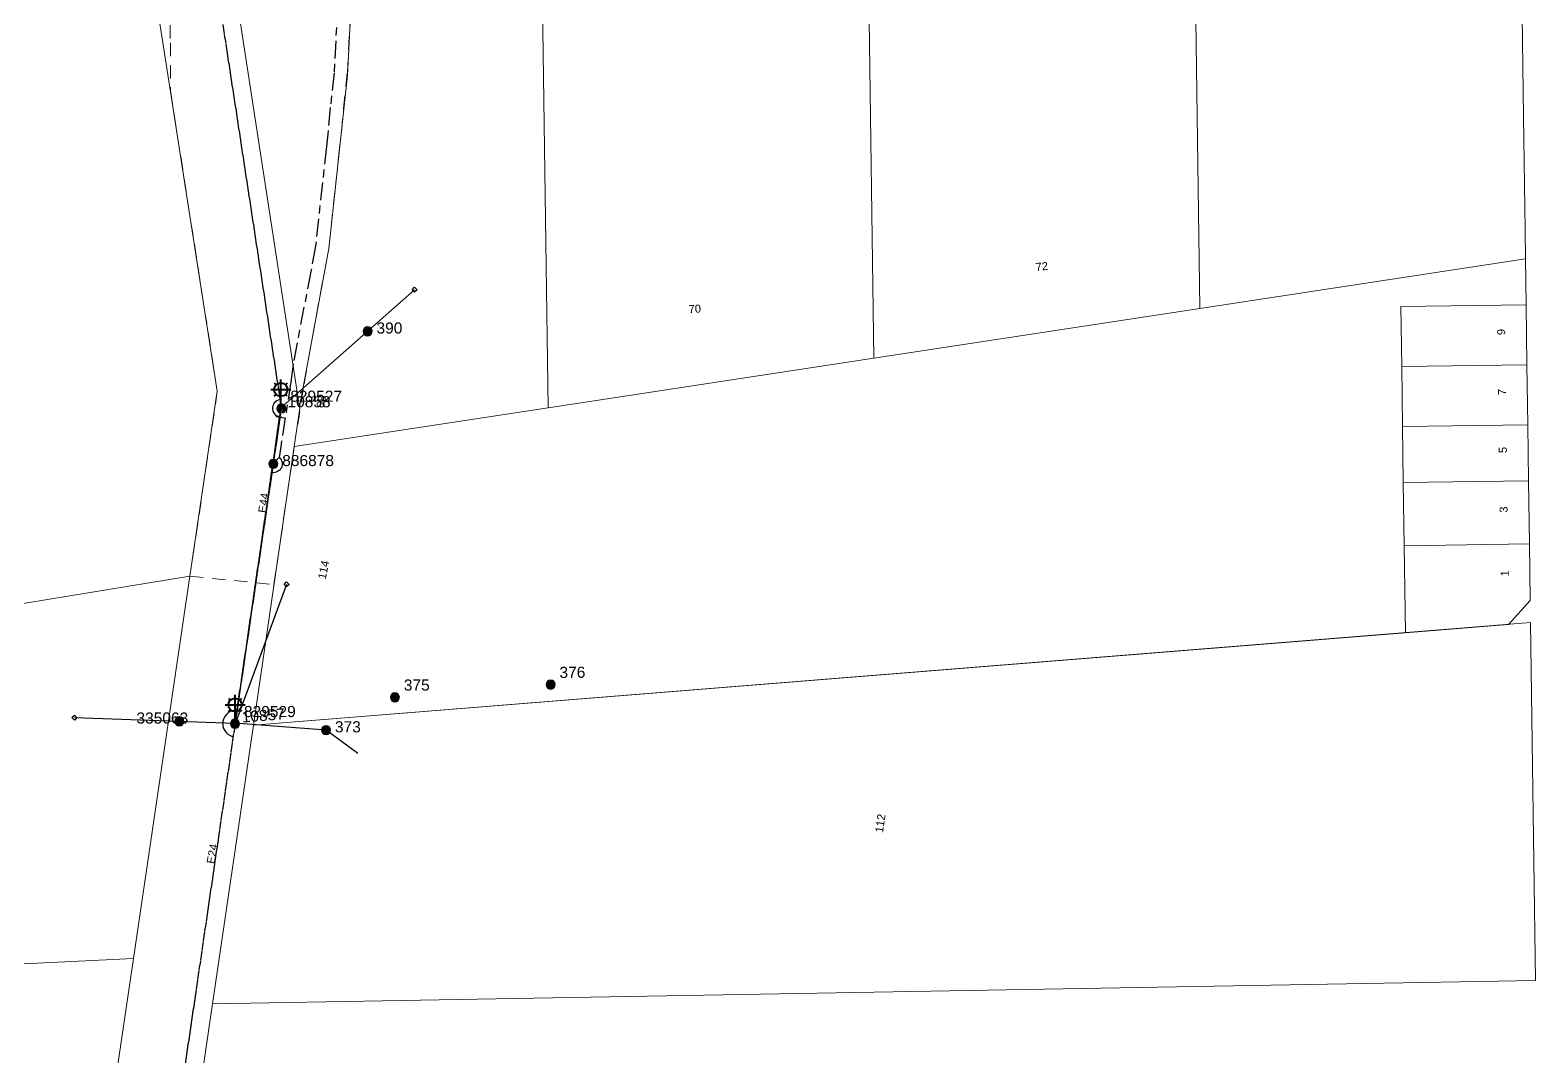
# Model space of a CAD drawing. Header units: metres. Extents: x 301589 to 305563, y 6268713 to 6270518.
# Drawn here: x 304876.7 to 305214.3, y 6269102.3 to 6269333.4 of the extents above; entities that cross this region are included whole.
import ezdxf
from ezdxf.enums import TextEntityAlignment as Align

# ---------------------------------------------------------------- set-up
doc = ezdxf.new("R2010")
doc.units = ezdxf.units.M
for name, pattern in [('Cable Exist OH', [1, 1, 0]), ('Cable Exist UG', [8.2, 4, -1.2, 1.8, -1.2]), ('Dash', [5, 3, -2])]:
    doc.linetypes.add(name, pattern=pattern)
doc.layers.get('0').update_dxf_attribs({"color": 6})
for name, color, linetype, lineweight in [('Cadastre Developer_SP_EXT', 7, 'Continuous', 5), ('Cadastre Land Parcels_SP_EXT', 7, 'Continuous', 5), ('Cadastre Roads_SP_EXT', 9, 'Continuous', 5)]:
    doc.layers.add(name, color=color, linetype=linetype, lineweight=lineweight)
for name, color, linetype in [('Equip_SP_SL_EXT', 7, 'Continuous'), ('Mains_HV_EXT', 1, 'Continuous'), ('Mains_LV_EXT', 5, 'Continuous'), ('Mains_SL_EXT', 3, 'Continuous'), ('Services_SP_EXT', 7, 'Continuous'), ('SupportsOH_SP_TR_HV_LV_SL_EXT', 7, 'Continuous')]:
    doc.layers.add(name, color=color, linetype=linetype)
doc.styles.add('iecARIAL', font='arial.ttf', dxfattribs={"height": 2})
doc.styles.add('POLE_LABEL', font='arial.ttf')
doc.styles.get("Standard").update_dxf_attribs({"font": 'arial.ttf'})

# ---------------------------------------------------------------- blocks, each defined once
blk = doc.blocks.new('SL_LANTERN_EXT')
at = {"lineweight": 40}
for p, q in [((-2.25, 4.22), (2.25, 4.22)), ((-1.46, 5.68), (-1.06, 5.28)), ((0, 1.97), (0, 6.47)), ((1.46, 5.68), (1.06, 5.28)), ((-1.46, 2.76), (-1.06, 3.16)), ((0, 0), (0, 2.72)), ((1.46, 2.76), (1.06, 3.16))]:
    blk.add_line(p, q, dxfattribs=at)
blk.add_circle((0, 4.22), 1.5, dxfattribs=at)
at = {"style": 'iecARIAL', "flags": 8}
blk.add_attdef('ASSET_NUM', (1.5, 1.5), '', height=2.5, dxfattribs=at)
for tag, p, height, flags in [('OPERATING_VOLTAGE', (0.98, -1.65), 0.2, 9), ('ORIENTATION', (0.98, -1.85), 0.2, 9), ('OWNED_BY', (0.98, -2.05), 0.2, 9), ('STATE', (0.98, -2.25), 0.2, 9), ('CONSTRUCTED_VOLTAGE', (0.98, -0.65), 0.2, 9), ('CONTROL_TYPE', (0.98, -0.85), 0.2, 9), ('LANTERN_PURPOSE', (0.98, -1.05), 0.2, 9), ('LANTERN_TYPE', (0.98, -1.25), 0.2, 9), ('NO_PHASES', (0.98, -1.45), 0.2, 9), ('USAGE', (0.98, -2.45), 0.2, 9), ('CEXIST', (0.98, -2.65), 0.2, 9), ('CNEW', (0.98, -2.85), 0.2, 9), ('CNUMBER', (0.98, -3.05), 0.2, 9), ('CREMOVE', (0.98, -3.25), 0.2, 9), ('CREPLACE', (0.98, -3.45), 0.2, 9), ('LNUMBER', (2.18, -3.25), 2.5, 8), ('LKINGHEIGHT', (0.98, -3.65), 0.2, 9), ('LBRACKET', (0.98, -3.85), 0.2, 9), ('LBRACKETVOCAB', (0.98, -4.05), 0.2, 9), ('LCATEGORY', (0.98, -4.25), 0.2, 9), ('LCHARGE1', (0.98, -4.45), 0.2, 9), ('LCHARGE1PERCENT', (0.98, -4.65), 0.2, 9), ('LCHARGE2', (0.98, -4.85), 0.2, 9), ('LCHARGE2PERCENT', (0.98, -5.05), 0.2, 9), ('LCHARGE3', (0.98, -5.25), 0.2, 9), ('LCHARGE3PERCENT', (0.98, -5.45), 0.2, 9), ('LEXIST', (0.98, -5.65), 0.2, 9), ('LLAMP', (0.98, -5.85), 0.2, 9), ('LLAMPVOCAB', (0.98, -6.05), 0.2, 9), ('LMAST', (0.98, -6.25), 0.2, 9), ('LMASTVOCAB', (0.98, -6.45), 0.2, 9), ('LNEW', (0.98, -6.65), 0.2, 9), ('LANTNUMBER', (0.98, -6.85), 0.2, 9), ('STREETNAME', (0.98, -9.25), 0.2, 9), ('SUBURB', (0.98, -9.45), 0.2, 1), ('LOUTREACH', (0.98, -7.25), 0.2, 9), ('LOUTREACHVOCAB', (0.98, -7.45), 0.2, 9), ('LRATECODE', (0.98, -7.65), 0.2, 9), ('LREMOVE', (0.98, -7.85), 0.2, 9), ('LREPLACE', (0.98, -8.05), 0.2, 9), ('LTYPE', (0.98, -8.25), 0.2, 9), ('LTYPEVOCAB', (0.98, -8.45), 0.2, 9), ('LEGEND', (0.98, -8.65), 0.2, 9), ('LOCATION', (0.98, -8.85), 0.2, 9), ('NOTES', (0.98, -9.05), 0.2, 9)]:
    blk.add_attdef(tag, p, '', height=height, dxfattribs=dict(flags=flags))
blk = doc.blocks.new('CCP_EXT')
blk.add_wipeout([(0, 0.57), (0.57, 0), (0, -0.57), (-0.57, 0)])
blk.add_lwpolyline([(-0.57, 0), (0, 0.57), (0.57, 0), (0, -0.57), (-0.57, 0)])
at = {"flags": 1}
blk.add_attdef('Z', (0, 0), '', height=0.2, dxfattribs=at)
at = {"flags": 9}
for tag, p in [('CCP_TYPE', (0, 0)), ('CONSTRUCTED_VOLTAGE', (0, -0.2)), ('OPERATING_VOLTAGE', (0, -0.6)), ('ORIENTATION', (0, -0.8)), ('OWNED_BY', (0, -1)), ('STATE', (0, -1.8)), ('NO_PHASES', (0, -0.4)), ('USAGE', (0, -1.2)), ('LEGEND', (0, -1.4)), ('LIFE_SUPPORT', (0, -1.6)), ('NOTES', (0, -2))]:
    blk.add_attdef(tag, text='', height=0.2, dxfattribs=at).set_placement(p, align=Align.MIDDLE_LEFT)
blk = doc.blocks.new('POLE_EXT')
blk.add_hatch(color=256).paths.add_polyline_path([(-1, 0, 1), (1, 0, 1)])
blk.add_lwpolyline([(-1, 0, 1), (1, 0, 1)], format="xyb", close=True)
for tag, height, flags, p in [('pNumber', 2.5, 8, (-17.84, 2.07)), ('OWNED_BY', 0.2, 9, (1.35, -0.4)), ('SPECIAL_USE', 0.2, 9, (1.35, -0.8)), ('STATE', 0.2, 9, (1.35, -1)), ('cLV', 0.2, 9, (1.35, -1.4)), ('hDepth', 0.2, 9, (1.35, -1.6)), ('hDia', 0.2, 9, (1.35, -1.8)), ('cHV', 0.2, 9, (1.35, -2)), ('cLinedev', 0.2, 9, (1.35, -3.4)), ('PARENT', 0.2, 9, (1.35, -0.6)), ('USAGE', 0.2, 9, (1.35, -1.2)), ('LBRACKET', 0.2, 9, (1.35, -2.2)), ('LExisting', 0.2, 9, (1.35, -2.4)), ('LANTNUMBER', 0.2, 9, (1.35, -2.6)), ('LOther', 0.2, 9, (1.35, -2.8)), ('LRemove', 0.2, 9, (1.35, -3)), ('LEGEND', 0.2, 9, (1.35, -3.2)), ('pExisting', 0.2, 9, (1.35, -3.8)), ('pFooting', 0.2, 9, (1.35, -4.4)), ('pNew', 0.2, 9, (1.35, -4.6)), ('pRelocate', 0.2, 9, (1.35, -5)), ('pRemove', 0.2, 9, (1.35, -5.2)), ('pReplace', 0.2, 9, (1.35, -5.4)), ('pStay', 0.2, 9, (1.35, -5.6)), ('pType', 0.2, 9, (1.35, -5.8)), ('cspan', 0.2, 9, (1.35, -6)), ('STREETNAME', 0.2, 9, (1.35, -6.2)), ('SUBURB', 0.2, 9, (1.35, -6.4)), ('LOCATION', 0.2, 9, (1.35, -3.6)), ('PFNUMBER', 0.2, 9, (1.35, -4)), ('NEWPFNUMBER', 0.2, 9, (1.35, -4.2)), ('NOTES', 0.2, 9, (1.35, -6.6)), ('MAINTAINED_BY', 0.2, 9, (1.36, -6.81)), ('OPERATED_BY', 0.2, 9, (1.36, -7.01))]:
    blk.add_attdef(tag, text='', height=height, dxfattribs=dict(flags=flags)).set_placement(p, align=Align.MIDDLE_LEFT)
at = {"style": 'POLE_LABEL'}
for tag, height, flags, p in [('STRUCTURE_PLANT_NUMBER', 0.2, 9, (1.35, 0.03)), ('ASSET_NUM', 2.5, 8, (2, 2)), ('STREET_CODE', 0.2, 9, (1.35, -0.2))]:
    blk.add_attdef(tag, text='', height=height, dxfattribs=dict(at, flags=flags)).set_placement(p, align=Align.MIDDLE_LEFT)
at = {"flags": 1}
blk.add_attdef('Z', (1.35, -7.33), '', height=0.2, dxfattribs=at)
blk = doc.blocks.new('End Shackle_EXT')
blk.add_wipeout([(0, 0.25), (1.81, 0.25), (1.82, -0.25), (0, -0.25)])
blk.add_line((1.81, -1), (1.81, 1))
at = {"flags": 1}
blk.add_attdef('Z', (0, 0), '', height=0.2, dxfattribs=at)
at = {"flags": 9}
for tag, p in [('CONNECTOR_TYPE', (0, 0)), ('CONSTRUCTED_VOLTAGE', (0, -0.2)), ('OPERATING_VOLTAGE', (0, -0.6)), ('ORIENTATION', (0, -0.8)), ('OWNED_BY', (0, -1)), ('STATE', (0, -1.2)), ('NO_PHASES', (0, -0.4)), ('USAGE', (0, -1.4)), ('NOTES', (0, -1.6))]:
    blk.add_attdef(tag, text='', height=0.2, dxfattribs=at).set_placement(p, align=Align.MIDDLE_LEFT)

msp = doc.modelspace()

# ---------------------------------------------------------------- linework, layer by layer
at = {"layer": 'Cadastre Land Parcels_SP_EXT', "linetype": 'Continuous'}
for points in [[(305213.111, 6269281.853), (305213.021, 6269288.452), (305212.674, 6269313.956), (305210.98, 6269438.583), (305209.687, 6269533.656), (305201.039, 6269533.016), (305136.336, 6269522.455), (305136.973, 6269476.566), (305139.832, 6269270.68), (305213.111, 6269281.853)], [(304943.914, 6269284.199), (304948.074, 6269323.237), (304948.857, 6269338.007), (304947.062, 6269379.672), (304944.131, 6269404.559), (304933.597, 6269475.858), (304989.822, 6269493.052), (304989.319, 6269529.224), (304902.345, 6269516.043), (304897.244, 6269509.119), (304937.326, 6269248.502), (304943.914, 6269284.199)], [(305139.832, 6269270.68), (305136.973, 6269476.566), (305136.336, 6269522.455), (305063.099, 6269504.251), (305066.526, 6269259.518), (305139.832, 6269270.68)], [(305063.099, 6269504.251), (305056.42, 6269502.781), (305035.832, 6269485.452), (305023.785, 6269491.708), (304999.12, 6269493.504), (304989.822, 6269493.052), (304993.231, 6269248.339), (305066.526, 6269259.518), (305063.099, 6269504.251)], [(304993.231, 6269248.339), (304989.822, 6269493.052), (304933.597, 6269475.858), (304944.131, 6269404.559), (304947.062, 6269379.672), (304948.857, 6269338.007), (304948.074, 6269323.237), (304943.914, 6269284.199), (304937.326, 6269248.502), (304937.355, 6269248.315), (304936.13, 6269239.663), (304993.231, 6269248.339)], [(304912.674, 6269210.476), (304918.82, 6269252.138), (304884.383, 6269472.978), (304812.415, 6269465.02), (304853.071, 6269200.766), (304912.674, 6269210.476)], [(305213.111, 6269281.853), (305139.832, 6269270.68), (305066.526, 6269259.518), (304993.231, 6269248.339), (304936.13, 6269239.663), (304926.933, 6269176.951), (305186.075, 6269197.759), (305185.807, 6269217.325), (305185.614, 6269231.526), (305185.442, 6269244.126), (305185.257, 6269257.628), (305185.072, 6269271.129), (305213.251, 6269271.53), (305213.111, 6269281.853)], [(305213.251, 6269271.53), (305185.072, 6269271.129), (305185.257, 6269257.628), (305213.435, 6269258.029), (305213.251, 6269271.53)], [(305213.435, 6269258.029), (305185.257, 6269257.628), (305185.442, 6269244.126), (305213.619, 6269244.528), (305213.435, 6269258.029)], [(305213.619, 6269244.528), (305185.442, 6269244.126), (305185.614, 6269231.526), (305213.79, 6269231.927), (305213.619, 6269244.528)], [(305213.79, 6269231.927), (305185.614, 6269231.526), (305185.807, 6269217.325), (305213.983, 6269217.726), (305213.79, 6269231.927)], [(305209.245, 6269199.619), (305214.156, 6269205.026), (305213.983, 6269217.726), (305185.807, 6269217.325), (305186.075, 6269197.759), (305209.245, 6269199.619)], [(305214.224, 6269200.019), (304926.933, 6269176.951), (304917.736, 6269114.24), (305215.32, 6269119.462), (305214.224, 6269200.019)]]:
    msp.add_lwpolyline(points, close=True, dxfattribs=at)
msp.add_lwpolyline([(304759.328, 6269117.618), (304899.988, 6269124.482), (304899.988, 6269124.482), (304912.674, 6269210.476), (304853.071, 6269200.766)], dxfattribs=at)
at = {"layer": 'Mains_HV_EXT', "linetype": 'Continuous'}
for points in [[(304932.927, 6269250.182, 0.9906546), (304933.362, 6269246.329)], [(304932.766, 6269237.225, -0.7482581), (304931.123, 6269233.798)]]:
    msp.add_lwpolyline(points, format="xyb", dxfattribs=at)
at = {"layer": 'Mains_LV_EXT', "linetype": 'Continuous'}
msp.add_lwpolyline([(304923.377, 6269180.296, 0.915688), (304922.22, 6269174.4)], format="xyb", dxfattribs=at)
at = {"layer": 'Mains_LV_EXT', "linetype": 'Cable Exist OH'}
msp.add_lwpolyline([(304922.813, 6269177.285), (304913.907, 6269116.437)], dxfattribs=at)
at = {"layer": 'Mains_SL_EXT', "linetype": 'Cable Exist OH'}
msp.add_lwpolyline([(304922.813, 6269177.285), (304913.907, 6269116.437), (304903.341, 6269045.187)], dxfattribs=at)
at = {"layer": 'Services_SP_EXT'}
msp.add_lwpolyline([(304950.447, 6269170.608), (304943.282, 6269175.837), (304922.69, 6269177.367)], dxfattribs=at)

# ---------------------------------------------------------------- block references
at = {"layer": 'Equip_SP_SL_EXT'}
ref = msp.add_blockref('SL_LANTERN_EXT', (304933.099, 6269248.233), dxfattribs=at)
ref.add_attrib('ASSET_NUM', '10858', dxfattribs={"layer": '0', "height": 2.5, "rotation": 0.02479, "style": 'iecARIAL'}).set_placement((304934.599, 6269249.733), align=Align.MIDDLE_LEFT)
ref = msp.add_blockref('SL_LANTERN_EXT', (304922.813, 6269177.285), dxfattribs=at)
ref.add_attrib('ASSET_NUM', '10857', dxfattribs={"layer": '0', "height": 2.5, "rotation": 4.44365, "style": 'iecARIAL'}).set_placement((304924.313, 6269178.785), align=Align.MIDDLE_LEFT)
at = {"layer": 'SupportsOH_SP_TR_HV_LV_SL_EXT'}
ref = msp.add_blockref('POLE_EXT', (304952.627, 6269265.579), dxfattribs=at)
ref.add_attrib('ASSET_NUM', '390', dxfattribs={"layer": '0', "height": 2.5, "style": 'POLE_LABEL'}).set_placement((304954.627, 6269266.329), align=Align.MIDDLE_LEFT)
ref = msp.add_blockref('POLE_EXT', (304933.226, 6269248.226), dxfattribs=at)
ref.add_attrib('ASSET_NUM', '829527', dxfattribs={"layer": '0', "height": 2.5, "style": 'POLE_LABEL'}).set_placement((304935.226, 6269248.976), align=Align.BOTTOM_LEFT)
ref = msp.add_blockref('POLE_EXT', (304931.416, 6269235.749), dxfattribs=at)
ref.add_attrib('ASSET_NUM', '886878', dxfattribs={"layer": '0', "height": 2.5, "style": 'POLE_LABEL'}).set_placement((304933.416, 6269236.499), align=Align.MIDDLE_LEFT)
ref = msp.add_blockref('POLE_EXT', (304993.811, 6269186.069), dxfattribs=dict(at, rotation=0.2348945988060647))
ref.add_attrib('ASSET_NUM', '376', dxfattribs={"layer": '0', "height": 2.5, "rotation": 0.54609, "style": 'POLE_LABEL'}).set_placement((304995.811, 6269186.819), align=Align.BOTTOM_LEFT)
ref = msp.add_blockref('POLE_EXT', (304958.772, 6269183.233), dxfattribs=at)
ref.add_attrib('ASSET_NUM', '375', dxfattribs={"layer": '0', "height": 2.5, "style": 'POLE_LABEL'}).set_placement((304960.772, 6269183.983), align=Align.BOTTOM_LEFT)
ref = msp.add_blockref('POLE_EXT', (304910.287, 6269177.812), dxfattribs=at)
ref.add_attrib('ASSET_NUM', '335063', dxfattribs={"layer": '0', "height": 2.5, "style": 'POLE_LABEL'}).set_placement((304912.287, 6269178.562), align=Align.MIDDLE_RIGHT)
ref = msp.add_blockref('POLE_EXT', (304922.813, 6269177.271), dxfattribs=at)
ref.add_attrib('ASSET_NUM', '829529', dxfattribs={"layer": '0', "height": 2.5, "style": 'POLE_LABEL'}).set_placement((304924.813, 6269178.021), align=Align.BOTTOM_LEFT)
ref = msp.add_blockref('POLE_EXT', (304943.282, 6269175.837), dxfattribs=at)
ref.add_attrib('ASSET_NUM', '373', dxfattribs={"layer": '0', "height": 2.5, "style": 'POLE_LABEL'}).set_placement((304945.282, 6269176.587), align=Align.MIDDLE_LEFT)

# ---------------------------------------------------------------- texts
at = {"layer": 'Defpoints'}
for s, rotation, p in [('72', 6.27194, (305103.003, 6269279.128)), ('70', 3.83105, (305024.894, 6269269.648)), ('9', 89.53587, (305208.532, 6269264.711)), ('7', 89.54009, (305208.716, 6269251.21)), ('68', 79.14359, (304942.838, 6269248.206)), ('5', 89.53434, (305208.894, 6269238.159)), ('3', 89.53869, (305209.076, 6269224.758)), ('114', 78.66518, (304943.196, 6269209.673)), ('1', 89.53802, (305209.335, 6269210.397)), ('112', 81.64393, (305068.553, 6269152.668))]:
    msp.add_text(s, height=1.8, rotation=rotation, dxfattribs=at).set_placement(p)
at = {"layer": 'Mains_LV_EXT'}
for s, rotation, p in [('E44', 81.62631, (304929.778, 6269224.62)), ('E24', 80.57772, (304918.182, 6269145.643))]:
    msp.add_text(s, height=1.8, rotation=rotation, dxfattribs=at).set_placement(p)

# ---------------------------------------------------------------- next in the draw order: block references
at = {"layer": 'Services_SP_EXT'}
for p in [(304963.193, 6269274.938), (304934.411, 6269208.62), (304886.681, 6269178.659)]:
    msp.add_blockref('CCP_EXT', p, dxfattribs=at)

# ---------------------------------------------------------------- next in the draw order: block references
for p in [(304963.193, 6269274.938), (304934.411, 6269208.62), (304886.681, 6269178.659)]:
    msp.add_blockref('CCP_EXT', p, dxfattribs=at)

# ---------------------------------------------------------------- next in the draw order: linework, layer by layer
at = {"layer": 'Cadastre Developer_SP_EXT', "linetype": 'Dash'}
msp.add_lwpolyline([(304907.951, 6269344.467), (304908.275, 6269330.489), (304908.275, 6269319.763), (304918.286, 6269255.555), (304918.821, 6269252.138), (304916.615, 6269237.193), (304912.674, 6269210.476), (304931.573, 6269208.588), (304936.13, 6269239.663), (304938.342, 6269253.778), (304939.276, 6269259.024), (304942.826, 6269278.497), (304943.884, 6269284.202), (304946.339, 6269306.816), (304946.738, 6269310.328), (304947.226, 6269315.691), (304948.102, 6269323.948), (304948.892, 6269339.102)], dxfattribs=at)
at = {"layer": 'Cadastre Roads_SP_EXT', "linetype": 'Continuous'}
msp.add_lwpolyline([(304907.431, 6269043.985), (304917.736, 6269114.24), (304926.933, 6269176.951), (304936.13, 6269239.663), (304937.355, 6269248.315), (304937.326, 6269248.502), (304897.244, 6269509.119), (304889.245, 6269496.571), (304882.383, 6269485.805), (304884.383, 6269472.978), (304918.82, 6269252.138), (304912.674, 6269210.476), (304899.988, 6269124.482), (304886.807, 6269035.136)], dxfattribs=at)
at = {"layer": 'Mains_HV_EXT', "linetype": 'Cable Exist OH'}
msp.add_lwpolyline([(304931.399, 6269235.798), (304922.813, 6269177.285), (304913.899, 6269116.377), (304882.204, 6268900.703)], dxfattribs=at)
at = {"layer": 'Services_SP_EXT'}
for points in [[(304963.193, 6269274.938), (304933.026, 6269248.263)], [(304934.411, 6269208.62), (304922.813, 6269177.285)], [(304886.681, 6269178.659), (304922.69, 6269177.367)]]:
    msp.add_lwpolyline(points, dxfattribs=at)

# ---------------------------------------------------------------- next in the draw order: block references
at = {"layer": 'Mains_LV_EXT', "rotation": 261.6283161687421}
msp.add_blockref('End Shackle_EXT', (304933.229, 6269248.068), dxfattribs=at)

# ---------------------------------------------------------------- next in the draw order: linework, layer by layer
at = {"layer": 'Mains_HV_EXT', "linetype": 'Cable Exist OH'}
for points in [[(304893.604, 6269506.471), (304904.618, 6269434.229), (304918.899, 6269342.195), (304933.225, 6269248.245)], [(304933.225, 6269248.245), (304931.399, 6269235.798)]]:
    msp.add_lwpolyline(points, dxfattribs=at)
at = {"layer": 'Mains_HV_EXT', "linetype": 'Cable Exist UG'}
msp.add_lwpolyline([(304945.89, 6269339.131), (304945.079, 6269323.726), (304944.233, 6269315.91), (304943.758, 6269310.686), (304943.361, 6269307.188), (304940.922, 6269284.733), (304939.876, 6269279.073), (304935.853, 6269258.216), (304935.37, 6269254.189), (304933.164, 6269240.113), (304932.735, 6269237.191), (304931.416, 6269235.749)], dxfattribs=at)
at = {"layer": 'Mains_LV_EXT', "linetype": 'Cable Exist OH'}
msp.add_lwpolyline([(304922.813, 6269177.285), (304933.229, 6269248.068)], dxfattribs=at)
at = {"layer": 'Mains_SL_EXT', "linetype": 'Cable Exist OH'}
msp.add_lwpolyline([(304933.078, 6269248.37), (304922.813, 6269177.285)], dxfattribs=at)

doc.saveas('drawing.dxf')
